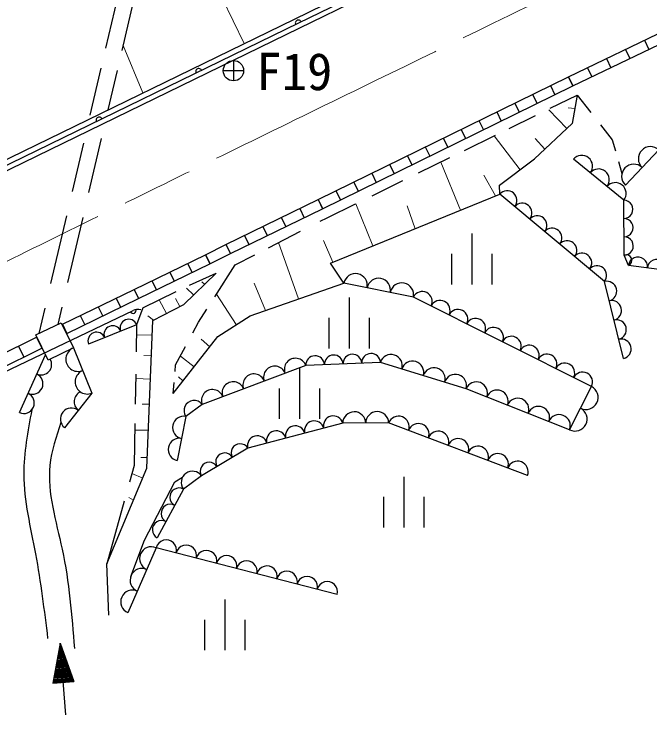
# Model space of a CAD drawing. Units: millimetres, scale not verified. Extents: x -55444348 to -54804348, y -162373295 to -162013295.
# Drawn here: x -55051464 to -55020179, y -162144627 to -162110136 of the extents above; entities that cross this region are included whole.
import ezdxf
from ezdxf.enums import TextEntityAlignment as Align

# ---------------------------------------------------------------- set-up
doc = ezdxf.new("R2010")
doc.units = ezdxf.units.MM
doc.header["$LTSCALE"] = 1000
doc.linetypes.add('CHAIN', pattern=[18.5, 12, -1.5, 3.5, -1.5])
for name, color, linetype, lineweight in [('M-BGD', 7, 'Continuous', 25), ('M-BMK', 2, 'CHAIN', 13), ('M-BMK-SRVR', 3, 'Continuous', 25)]:
    doc.layers.add(name, color=color, linetype=linetype, lineweight=lineweight)
doc.styles.add('ＭＳ ゴシック', font='')
doc.styles.get('ＭＳ ゴシック').set_extended_font_data('MS Gothic')

msp = doc.modelspace()

# ---------------------------------------------------------------- linework, layer by layer
at = {"layer": 'M-BGD', "lineweight": 13}
for p, q in [((-55043417, -162104877), (-55040138, -162111589)), ((-55045127, -162114019), (-55046099, -162111686)), ((-55025147, -162114846), (-55024269, -162115767)), ((-55023876, -162114786), (-55024197, -162114751)), ((-55027843, -162116130), (-55026570, -162117803)), ((-55025352, -162116788), (-55025821, -162116254)), ((-55030470, -162117419), (-55029501, -162119790)), ((-55027776, -162119089), (-55028347, -162118058)), ((-55034656, -162119473), (-55033807, -162121540)), ((-55031738, -162120699), (-55032131, -162119567)), ((-55038448, -162121383), (-55037473, -162124157)), ((-55035787, -162122344), (-55036243, -162121282)), ((-55042087, -162123428), (-55042232, -162123319)), ((-55039092, -162124721), (-55039650, -162123381)), ((-55041509, -162123920), (-55040528, -162125418)), ((-55044317, -162124199), (-55043971, -162124871)), ((-55043299, -162124527), (-55043524, -162124141)), ((-55044604, -162125196), (-55044875, -162124993)), ((-55045440, -162125915), (-55044663, -162125938)), ((-55041839, -162126514), (-55042257, -162126134)), ((-55044705, -162126962), (-55045080, -162126931)), ((-55043281, -162126966), (-55042603, -162127491)), ((-55045478, -162128069), (-55044752, -162128100)), ((-55043152, -162128193), (-55043373, -162127994)), ((-55044803, -162129339), (-55045168, -162129339)), ((-55045523, -162130606), (-55044855, -162130612)), ((-55044910, -162131952), (-55045227, -162131952)), ((-55045663, -162132748), (-55045133, -162132970)), ((-55045584, -162134051), (-55045814, -162133920))]:
    msp.add_line(p, q, dxfattribs=at)
at = {"layer": 'M-BGD'}
for p, q in [((-55037663, -162110382), (-55026054, -162104712)), ((-55025775, -162104901), (-55037477, -162110581)), ((-55037443, -162110832), (-55025836, -162105162)), ((-55046145, -162108344), (-55046958, -162111817)), ((-55045391, -162108633), (-55046165, -162111939)), ((-55024195, -162113226), (-55014842, -162108740)), ((-55023977, -162113676), (-55014628, -162109191)), ((-55061843, -162122164), (-55037662, -162110382)), ((-55037477, -162110581), (-55061972, -162122518)), ((-55061626, -162122614), (-55037443, -162110832)), ((-55020453, -162111431), (-55020237, -162111882)), ((-55021388, -162111880), (-55021172, -162112331)), ((-55022323, -162112328), (-55022107, -162112779)), ((-55047186, -162112793), (-55047727, -162115106)), ((-55046393, -162112915), (-55046847, -162114857)), ((-55023258, -162112777), (-55023042, -162113227)), ((-55036504, -162119265), (-55024195, -162113226)), ((-55036504, -162119265), (-55024195, -162113226)), ((-55024197, -162113227), (-55023977, -162113676)), ((-55024193, -162113225), (-55023977, -162113676)), ((-55036284, -162119715), (-55023977, -162113676)), ((-55025076, -162113658), (-55024856, -162114107)), ((-55025955, -162114090), (-55025735, -162114539)), ((-55025084, -162114776), (-55023754, -162114124)), ((-55023754, -162114124), (-55024010, -162115524)), ((-55023754, -162114124), (-55023083, -162114984)), ((-55026834, -162114521), (-55026614, -162114970)), ((-55027713, -162114952), (-55027493, -162115401)), ((-55027114, -162115772), (-55025803, -162115129)), ((-55028592, -162115384), (-55028372, -162115832)), ((-55025861, -162117268), (-55024010, -162115524)), ((-55022610, -162115590), (-55022034, -162116329)), ((-55029471, -162115815), (-55029251, -162116264)), ((-55047177, -162116269), (-55047796, -162118913)), ((-55030350, -162116246), (-55030130, -162116695)), ((-55029303, -162116846), (-55027774, -162116096)), ((-55022034, -162116329), (-55021878, -162116867)), ((-55048050, -162116489), (-55048605, -162118862)), ((-55031230, -162116677), (-55031009, -162117126)), ((-55019740, -162116826), (-55021391, -162118556)), ((-55032109, -162117109), (-55031888, -162117558)), ((-55031562, -162117954), (-55030022, -162117199)), ((-55027576, -162118563), (-55025861, -162117268)), ((-55021472, -162119300), (-55023948, -162117285)), ((-55021726, -162117396), (-55021558, -162117977)), ((-55032988, -162117540), (-55032767, -162117989)), ((-55033867, -162117971), (-55033646, -162118420)), ((-55034746, -162118403), (-55034526, -162118852)), ((-55033851, -162119078), (-55032330, -162118331)), ((-55027565, -162119003), (-55027576, -162118563)), ((-55035903, -162122392), (-55027565, -162119003)), ((-55035625, -162118834), (-55035405, -162119283)), ((-55022420, -162123304), (-55027565, -162119003)), ((-55041043, -162121476), (-55036504, -162119265)), ((-55041043, -162121476), (-55036504, -162119265)), ((-55036504, -162119265), (-55036285, -162119715)), ((-55036504, -162119265), (-55036284, -162119714)), ((-55036065, -162120164), (-55034661, -162119475)), ((-55021445, -162121999), (-55021472, -162119300)), ((-55040820, -162121924), (-55036284, -162119715)), ((-55037411, -162119707), (-55037192, -162120157)), ((-55048888, -162120073), (-55049666, -162123397)), ((-55048083, -162120143), (-55048833, -162123349)), ((-55038318, -162120149), (-55038099, -162120599)), ((-55036403, -162120337), (-55036065, -162120164)), ((-55039225, -162120591), (-55039006, -162121040)), ((-55038952, -162121641), (-55037363, -162120828)), ((-55040132, -162121033), (-55039913, -162121482)), ((-55028935, -162120939), (-55028935, -162123439)), ((-55042047, -162121984), (-55041043, -162121476)), ((-55041046, -162121478), (-55040820, -162121924)), ((-55041039, -162121475), (-55040820, -162121924)), ((-55045557, -162123690), (-55042047, -162121984)), ((-55045557, -162123690), (-55042047, -162121984)), ((-55042047, -162121984), (-55041829, -162122434)), ((-55042047, -162121984), (-55041822, -162122430)), ((-55041825, -162122432), (-55040820, -162121924)), ((-55040583, -162122476), (-55039618, -162121982)), ((-55029935, -162121939), (-55029935, -162123439)), ((-55027935, -162123439), (-55027935, -162121939)), ((-55021239, -162122508), (-55021445, -162121999)), ((-55045339, -162124140), (-55041825, -162122432)), ((-55042925, -162122410), (-55042706, -162122860)), ((-55041592, -162124050), (-55040583, -162122476)), ((-55035235, -162123378), (-55035903, -162122392)), ((-55017513, -162122986), (-55021239, -162122508)), ((-55043802, -162122837), (-55043584, -162123287)), ((-55043117, -162124435), (-55041527, -162122881)), ((-55042825, -162123474), (-55041527, -162122881)), ((-55044680, -162123263), (-55044461, -162123713)), ((-55039852, -162124985), (-55035235, -162123378)), ((-55031817, -162124062), (-55035235, -162123378)), ((-55021476, -162127088), (-55022420, -162123304)), ((-55049084, -162125405), (-55045557, -162123690)), ((-55045557, -162123690), (-55045339, -162124140)), ((-55045557, -162123690), (-55045339, -162124140)), ((-55045120, -162124589), (-55043491, -162123797)), ((-55042977, -162123631), (-55042628, -162123957)), ((-55048865, -162125855), (-55045339, -162124140)), ((-55046439, -162124119), (-55046220, -162124568)), ((-55034981, -162124090), (-55034981, -162126590)), ((-55023057, -162128464), (-55031817, -162124062)), ((-55049948, -162124603), (-55050240, -162125852)), ((-55049118, -162124566), (-55049314, -162125408)), ((-55047321, -162124548), (-55047102, -162124997)), ((-55045120, -162124589), (-55045431, -162125422)), ((-55044633, -162125210), (-55043117, -162124435)), ((-55042395, -162125302), (-55041977, -162124651)), ((-55051977, -162127782), (-55045609, -162124718)), ((-55048202, -162124977), (-55047983, -162125426)), ((-55041437, -162125999), (-55039852, -162124985)), ((-55050388, -162125923), (-55049139, -162125324)), ((-55049139, -162125324), (-55048542, -162126566)), ((-55044932, -162132489), (-55044633, -162125210)), ((-55042669, -162125816), (-55042395, -162125302)), ((-55035981, -162125090), (-55035981, -162126590)), ((-55033981, -162126590), (-55033981, -162125090)), ((-55049084, -162125405), (-55048865, -162125855)), ((-55045431, -162125422), (-55047794, -162126376)), ((-55045431, -162125422), (-55045455, -162126759)), ((-55053916, -162127797), (-55050354, -162126040)), ((-55049791, -162127166), (-55050388, -162125923)), ((-55050354, -162126040), (-55050089, -162126579)), ((-55043632, -162128806), (-55041437, -162125999)), ((-55053651, -162128335), (-55050089, -162126579)), ((-55051245, -162126480), (-55050979, -162127018)), ((-55048542, -162126566), (-55049791, -162127166)), ((-55048542, -162126566), (-55047628, -162128788)), ((-55043514, -162127404), (-55043031, -162126497)), ((-55051198, -162129748), (-55049918, -162126907)), ((-55043541, -162127728), (-55043514, -162127404)), ((-55033441, -162127279), (-55037111, -162127429)), ((-55029226, -162128582), (-55033441, -162127279)), ((-55037111, -162127429), (-55042211, -162129351)), ((-55037425, -162127563), (-55037425, -162130063)), ((-55045474, -162127853), (-55045501, -162129335)), ((-55043632, -162128806), (-55043587, -162128274)), ((-55047628, -162128788), (-55048976, -162130490)), ((-55038425, -162128563), (-55038425, -162130063)), ((-55036425, -162130063), (-55036425, -162128563)), ((-55024137, -162130593), (-55029226, -162128582)), ((-55024137, -162130593), (-55023057, -162128464)), ((-55042211, -162129351), (-55043008, -162129936)), ((-55043008, -162129936), (-55043431, -162132106)), ((-55045517, -162130291), (-55045554, -162132354)), ((-55035291, -162130275), (-55039963, -162131495)), ((-55033034, -162130259), (-55035291, -162130275)), ((-55026201, -162132845), (-55033034, -162130259)), ((-55039963, -162131495), (-55042238, -162132861)), ((-55046894, -162137189), (-55044932, -162132489)), ((-55045554, -162132354), (-55045780, -162133168)), ((-55043549, -162133149), (-55043173, -162132925)), ((-55042238, -162132861), (-55043133, -162133510)), ((-55032280, -162132901), (-55032280, -162135401)), ((-55045050, -162136027), (-55043549, -162133149)), ((-55043133, -162133510), (-55044416, -162135914)), ((-55033280, -162133901), (-55033280, -162135401)), ((-55031280, -162135401), (-55031280, -162133901)), ((-55046041, -162134110), (-55046894, -162137189)), ((-55045720, -162137805), (-55045050, -162136027)), ((-55044478, -162136398), (-55045866, -162139593)), ((-55035561, -162138704), (-55044478, -162136398)), ((-55046798, -162139717), (-55046894, -162137189)), ((-55041090, -162138946), (-55041090, -162141446)), ((-55042090, -162139946), (-55042090, -162141446)), ((-55040090, -162141446), (-55040090, -162139946)), ((-55049200, -162141091), (-55049559, -162143059)), ((-55049219, -162141193), (-55049165, -162141189)), ((-55049209, -162141142), (-55049183, -162141140)), ((-55049200, -162141091), (-55048527, -162142975)), ((-55048911, -162144627), (-55049200, -162141091)), ((-55049284, -162141550), (-55049043, -162141530)), ((-55049274, -162141499), (-55049061, -162141481)), ((-55049265, -162141448), (-55049078, -162141433)), ((-55049256, -162141397), (-55049096, -162141384)), ((-55049247, -162141346), (-55049113, -162141335)), ((-55049237, -162141295), (-55049130, -162141286)), ((-55049228, -162141244), (-55049148, -162141238)), ((-55049349, -162141906), (-55048921, -162141871)), ((-55049339, -162141855), (-55048939, -162141822)), ((-55049330, -162141804), (-55048956, -162141774)), ((-55049321, -162141753), (-55048974, -162141725)), ((-55049312, -162141702), (-55048991, -162141676)), ((-55049302, -162141652), (-55049008, -162141628)), ((-55049293, -162141601), (-55049026, -162141579)), ((-55049414, -162142263), (-55048799, -162142212)), ((-55049404, -162142212), (-55048817, -162142164)), ((-55049395, -162142161), (-55048834, -162142115)), ((-55049386, -162142110), (-55048852, -162142066)), ((-55049376, -162142059), (-55048869, -162142017)), ((-55049367, -162142008), (-55048886, -162141969)), ((-55049358, -162141957), (-55048904, -162141920)), ((-55049478, -162142619), (-55048677, -162142554)), ((-55049469, -162142568), (-55048695, -162142505)), ((-55049460, -162142517), (-55048712, -162142456)), ((-55049451, -162142466), (-55048730, -162142407)), ((-55049441, -162142415), (-55048747, -162142359)), ((-55049432, -162142365), (-55048764, -162142310)), ((-55049423, -162142314), (-55048782, -162142261)), ((-55049553, -162143027), (-55048538, -162142944)), ((-55049543, -162142976), (-55048555, -162142895)), ((-55049534, -162142925), (-55048573, -162142846)), ((-55049525, -162142874), (-55048590, -162142797)), ((-55049516, -162142823), (-55048608, -162142749)), ((-55049506, -162142772), (-55048625, -162142700)), ((-55049497, -162142721), (-55048642, -162142651)), ((-55049488, -162142670), (-55048660, -162142602)), ((-55049559, -162143059), (-55048527, -162142975))]:
    msp.add_line(p, q, dxfattribs=at)
for centre, radius, start, end in [((-55037477, -162110581), 150, 25.8938, 205.9804), ((-55042376, -162112969), 150, 25.9804, 205.9804), ((-55047275, -162115356), 150, 25.9804, 205.9804), ((-55020153, -162117258), 598, 46.3519, 226.3519), ((-55023535, -162117621), 532, 320.8627, 140.8627), ((-55022710, -162118292), 532, 320.8627, 140.8627), ((-55020978, -162118124), 598, 46.3519, 226.3519), ((-55021884, -162118964), 532, 320.8627, 140.8627), ((-55027198, -162119310), 479, 320.1061, 140.1061), ((-55026463, -162119925), 479, 320.1061, 140.1061), ((-55021467, -162119750), 450, 270.5574, 90.5574), ((-55025728, -162120539), 479, 320.1061, 140.1061), ((-55021459, -162120649), 450, 270.5574, 90.5574), ((-55024993, -162121154), 479, 320.1061, 140.1061), ((-55021450, -162121549), 450, 270.5574, 90.5574), ((-55024258, -162121768), 479, 320.1061, 140.1061), ((-55023523, -162122383), 479, 320.1061, 140.1061), ((-55021342, -162122254), 275, 292.04, 112.04), ((-55020774, -162122568), 470, 352.6911, 172.6911), ((-55019842, -162122688), 470, 352.6911, 172.6911), ((-55022788, -162122997), 479, 320.1061, 140.1061), ((-55034665, -162123492), 581, 348.69, 168.69), ((-55033526, -162123720), 581, 348.69, 168.69), ((-55032387, -162123948), 581, 348.69, 168.69), ((-55022302, -162123777), 488, 284.0126, 104.0126), ((-55031379, -162124282), 490, 333.3203, 153.3203), ((-55030503, -162124722), 490, 333.3203, 153.3203), ((-55022066, -162124723), 488, 284.0126, 104.0126), ((-55045609, -162124718), 150, 205.6904, 25.6904), ((-55045392, -162125169), 500, 70.6904, 115.6904), ((-55029627, -162125162), 490, 333.3203, 153.3203), ((-55045825, -162125581), 425, 21.9995, 201.9995), ((-55028751, -162125602), 490, 333.3203, 153.3203), ((-55021830, -162125669), 488, 284.0126, 104.0126), ((-55046613, -162125899), 425, 21.9995, 201.9995), ((-55027875, -162126043), 490, 333.3203, 153.3203), ((-55047400, -162126217), 425, 21.9995, 201.9995), ((-55026999, -162126483), 490, 333.3203, 153.3203), ((-55021594, -162126615), 488, 284.0126, 104.0126), ((-55048314, -162127122), 601, 112.3605, 292.3605), ((-55026123, -162126923), 490, 333.3203, 153.3203), ((-55037621, -162127621), 545, 20.6517, 200.6517), ((-55036652, -162127410), 459, 2.3361, 182.3361), ((-55035735, -162127373), 459, 2.3361, 182.3361), ((-55034817, -162127335), 459, 2.3361, 182.3361), ((-55033900, -162127298), 459, 2.3361, 182.3361), ((-55032914, -162127442), 552, 342.8213, 162.8213), ((-55025247, -162127363), 490, 333.3203, 153.3203), ((-55050131, -162127380), 519, 245.7468, 30.7206), ((-55031860, -162127768), 552, 342.8213, 162.8213), ((-55024371, -162127804), 490, 333.3203, 153.3203), ((-55047857, -162128233), 601, 112.3605, 292.3605), ((-55038641, -162128005), 545, 20.6517, 200.6517), ((-55030807, -162128094), 552, 342.8213, 162.8213), ((-55023495, -162128244), 490, 333.3203, 153.3203), ((-55050558, -162128327), 519, 245.7468, 65.7468), ((-55039661, -162128390), 545, 20.6517, 200.6517), ((-55029753, -162128419), 552, 342.8213, 162.8213), ((-55040681, -162128774), 545, 20.6517, 200.6517), ((-55028717, -162128783), 547, 338.4418, 158.4418), ((-55050984, -162129274), 519, 245.7468, 65.7468), ((-55047965, -162129214), 543, 115.7745, 231.6166), ((-55041701, -162129159), 545, 20.6517, 200.6517), ((-55027699, -162129185), 547, 338.4418, 158.4418), ((-55023327, -162128996), 597, 243.0934, 63.0934), ((-55026681, -162129588), 547, 338.4418, 158.4418), ((-55042609, -162129643), 494, 36.2914, 216.2914), ((-55025664, -162129990), 547, 338.4418, 158.4418), ((-55048639, -162130064), 543, 51.6166, 231.6166), ((-55034727, -162130271), 564, 0.4147, 180.4147), ((-55033598, -162130263), 564, 0.4147, 180.4147), ((-55023867, -162130061), 597, 243.0934, 63.0934), ((-55043113, -162130479), 553, 78.9671, 258.967), ((-55036693, -162130641), 483, 14.6393, 194.6393), ((-55035758, -162130397), 483, 14.6393, 194.6393), ((-55032545, -162130443), 522, 339.2692, 159.2692), ((-55024646, -162130392), 547, 338.4418, 158.4418), ((-55037627, -162130885), 483, 14.6393, 194.6393), ((-55031569, -162130813), 522, 339.2692, 159.2692), ((-55038562, -162131129), 483, 14.6393, 194.6393), ((-55030593, -162131182), 522, 339.2692, 159.2692), ((-55043325, -162131563), 553, 78.9671, 258.967), ((-55039496, -162131373), 483, 14.6393, 194.6393), ((-55029617, -162131552), 522, 339.2692, 159.2692), ((-55040342, -162131723), 442, 30.9866, 210.9866), ((-55028641, -162131921), 522, 339.2692, 159.2692), ((-55041101, -162132178), 442, 30.9866, 210.9866), ((-55027665, -162132290), 522, 339.2692, 159.2692), ((-55041859, -162132634), 442, 30.9866, 210.9866), ((-55026689, -162132660), 522, 339.2692, 159.2692), ((-55042685, -162133186), 553, 35.9489, 215.9489), ((-55043347, -162133911), 454, 61.9011, 241.9011), ((-55043775, -162134712), 454, 61.9011, 241.9011), ((-55044202, -162135513), 454, 61.9011, 241.9011), ((-55043982, -162136526), 512, 345.4987, 165.4987), ((-55044709, -162136931), 580, 66.5189, 246.5189), ((-55042992, -162136783), 512, 345.4987, 165.4987), ((-55042001, -162137039), 512, 345.4987, 165.4987), ((-55041010, -162137295), 512, 345.4987, 165.4987), ((-55040019, -162137551), 512, 345.4987, 165.4987), ((-55045172, -162137996), 580, 66.5189, 246.5189), ((-55039029, -162137808), 512, 345.4987, 165.4987), ((-55038038, -162138064), 512, 345.4987, 165.4987), ((-55037047, -162138320), 512, 345.4987, 165.4987), ((-55036057, -162138576), 512, 345.4987, 165.4987), ((-55045634, -162139060), 580, 66.5189, 246.5189)]:
    msp.add_arc(centre, radius, start, end, dxfattribs=at)
for points in [[(-55050591, -162129613), (-55050790, -162130670), (-55050990, -162131728), (-55050984, -162132784), (-55050977, -162134092), (-55050654, -162135397), (-55050410, -162136704), (-55050151, -162138091), (-55049980, -162139480), (-55049809, -162140869)], [(-55049154, -162130234), (-55049390, -162130935), (-55049625, -162131636), (-55049699, -162132346), (-55049841, -162133701), (-55049391, -162135087), (-55049097, -162136469), (-55048750, -162138102), (-55048621, -162139728), (-55048491, -162141355)]]:
    msp.add_open_spline(points, degree=3, knots=[0, 0, 0, 0, 1, 1, 1, 2, 2, 2, 3, 3, 3, 3], dxfattribs=at)
at = {"layer": 'M-BMK'}
msp.add_open_spline([(-55014060, -162103927), (-55014536, -162104151), (-55015011, -162104376), (-55015486, -162104601), (-55015973, -162104832), (-55016459, -162105065), (-55016945, -162105297), (-55017431, -162105530), (-55017918, -162105762), (-55018403, -162105996), (-55018739, -162106157), (-55019075, -162106319), (-55019411, -162106480), (-55019746, -162106642), (-55020082, -162106804), (-55020418, -162106966), (-55020753, -162107128), (-55021089, -162107290), (-55021424, -162107452), (-55023581, -162108495), (-55025735, -162109543), (-55027889, -162110592), (-55035571, -162114333), (-55043250, -162118081), (-55050915, -162121857), (-55053908, -162123331), (-55056899, -162124810), (-55059900, -162126269), (-55064089, -162128306), (-55068298, -162130305), (-55072563, -162132176), (-55074652, -162133092), (-55076755, -162133978), (-55078855, -162134870), (-55080162, -162135426), (-55081469, -162135984), (-55082788, -162136511), (-55085109, -162137440), (-55087467, -162138274), (-55089824, -162139112), (-55091588, -162139739), (-55093351, -162140369), (-55095124, -162140968), (-55095419, -162141068), (-55095715, -162141167), (-55096011, -162141265), (-55096307, -162141363), (-55096604, -162141460), (-55096901, -162141556), (-55097197, -162141652), (-55097495, -162141748), (-55097792, -162141841), (-55098433, -162142041), (-55099076, -162142232), (-55099720, -162142420), (-55100364, -162142607), (-55101010, -162142791), (-55101657, -162142968), (-55102285, -162143139), (-55102915, -162143304), (-55103545, -162143468)], degree=3, knots=[0, 0, 0, 0, 1, 1, 1, 2, 2, 2, 3, 3, 3, 4, 4, 4, 5, 5, 5, 6, 6, 6, 7, 7, 7, 8, 8, 8, 9, 9, 9, 10, 10, 10, 11, 11, 11, 12, 12, 12, 13, 13, 13, 14, 14, 14, 15, 15, 15, 16, 16, 16, 17, 17, 17, 18, 18, 18, 19, 19, 19, 20, 20, 20, 20], dxfattribs=at)
at = {"layer": 'M-BMK-SRVR'}
for p, q in [((-55040672, -162112424), (-55040672, -162113424)), ((-55040172, -162112924), (-55041172, -162112924))]:
    msp.add_line(p, q, dxfattribs=at)
msp.add_circle((-55040672, -162112924), 500, dxfattribs=at)

# ---------------------------------------------------------------- texts
at = {"layer": 'M-BMK-SRVR', "style": 'ＭＳ ゴシック'}
msp.add_text('F19', height=1833, rotation=359.893, dxfattribs=at).set_placement((-55039548, -162114426), align=Align.BOTTOM_LEFT)

doc.saveas('drawing.dxf')
